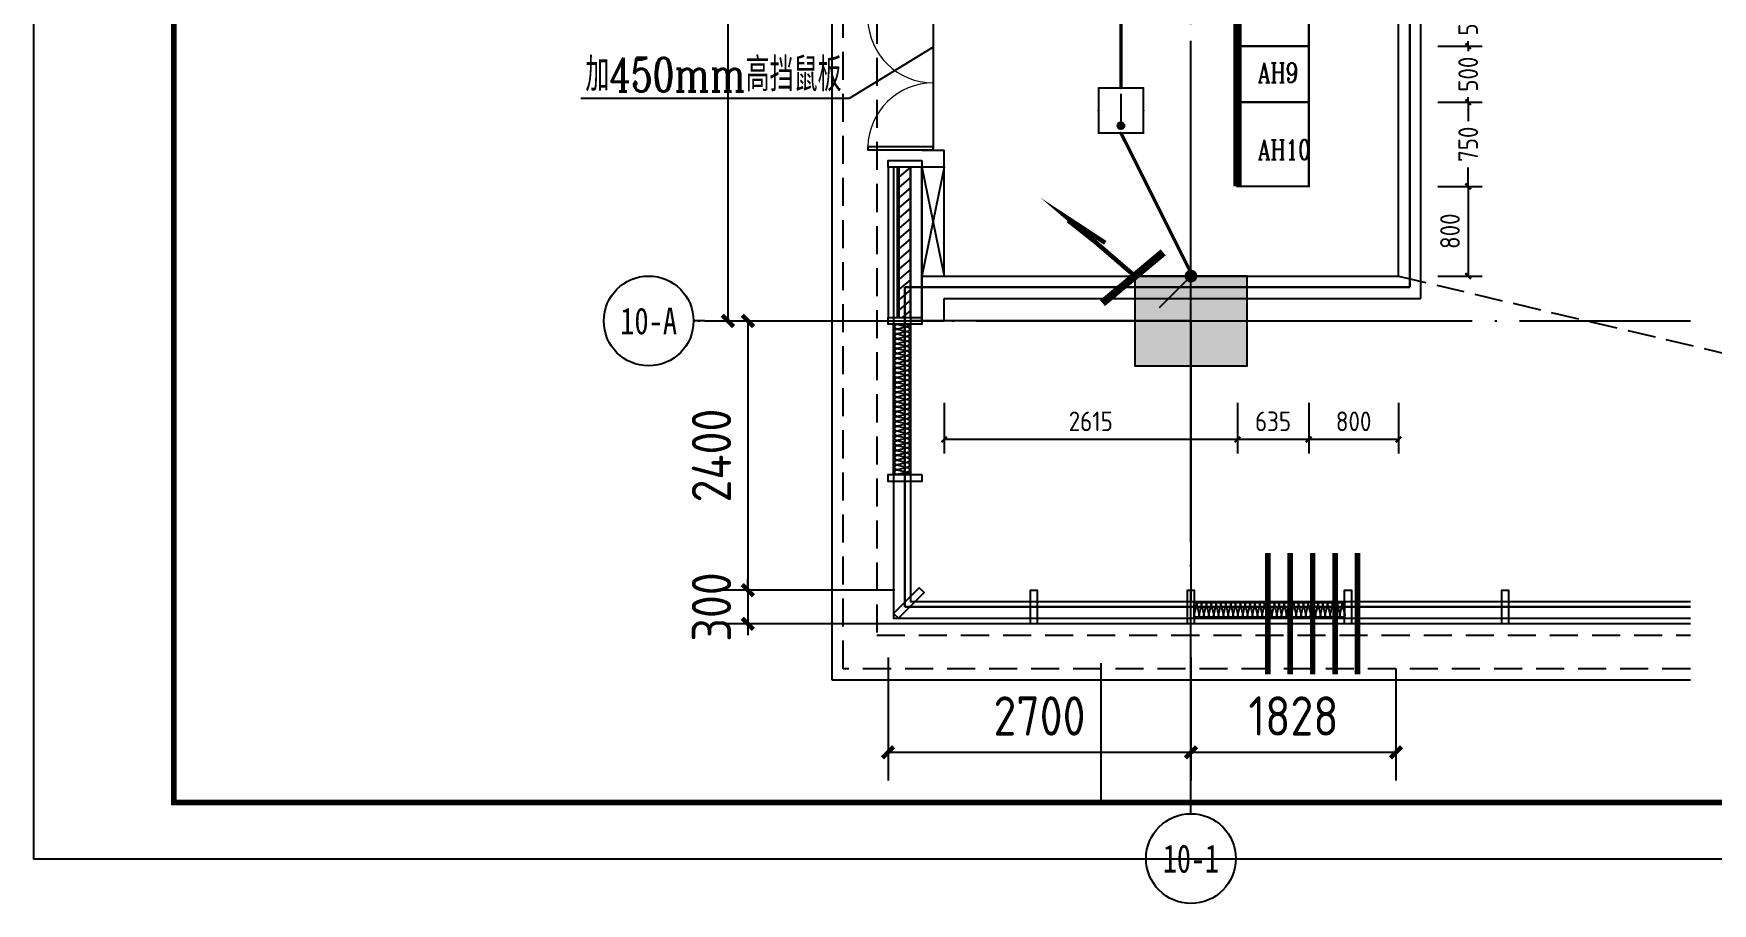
# Model space of a CAD drawing. Extents: x 115799 to 952918, y -190076 to 200966.
# Drawn here: x 886795 to 901759, y 112483 to 120238 of the extents above; entities that cross this region are included whole.
import ezdxf
from ezdxf.enums import TextEntityAlignment as Align

# ---------------------------------------------------------------- set-up
doc = ezdxf.new("R2010")
doc.units = 0
doc.header["$LTSCALE"] = 1000
doc.header["$MEASUREMENT"] = 0
for name, pattern in [('10#楼幕墙$0$109-34 轴网$0$L1$0$$AUDIT_BAD_LTYPE1', [0]), ('104-10 轴网$0$DOTE', [2.42, 2, -0.2, 0.02, -0.2]), ('109-34 轴网$0$L1$0$$AUDIT_BAD_LTYPE1', [0]), ('CACHE', [0.375, 0.25, -0.125]), ('DASH', [0.35, 0.25, -0.1]), ('DASHDOT', [1, 0.5, -0.25, 0, -0.25]), ('DOTE', [2.42, 2, -0.2, 0.02, -0.2])]:
    doc.linetypes.add(name, pattern=pattern)
for name, color, linetype in [('00-图签', 7, 'Continuous'), ('10#楼幕墙$0$A-C_玻璃幕墙', 140, 'Continuous'), ('10#楼幕墙$0$A-金属背板', 30, 'Continuous'), ('104-10 轴网$0$01-标注_轴线坐标', 132, 'Continuous'), ('104-10 轴网$0$02-TEXT_轴号', 7, 'Continuous'), ('104-10 轴网$0$A_AXIS-轴线', 36, '104-10 轴网$0$DOTE'), ('104-8910 结构$0$A_STR-砼柱', 51, 'Continuous'), ('A-O_屋面', 201, 'Continuous'), ('A-O_散水', 134, 'Continuous'), ('A-TECH_暖通', 162, 'Continuous'), ('A_STR-砌块墙', 121, 'Continuous'), ('AXIS_TEXT', 7, 'Continuous'), ('C', 4, 'DASHDOT'), ('CZX', 60, 'Continuous'), ('EQUIP-消防', 3, 'Continuous'), ('GDXT', 3, 'Continuous'), ('LGTDIM', 7, 'Continuous'), ('LWIRE', 4, 'Continuous'), ('PUB_HATCH', 8, 'Continuous'), ('WINDOW', 2, 'Continuous'), ('WIRE-消防', 1, 'TG_FS')]:
    doc.layers.add(name, color=color, linetype=linetype)
doc.layers.add('000套内', color=226, linetype='Continuous', lineweight=30, plot=False)
doc.layers.add('ddl0.25', color=6, linetype='Continuous', lineweight=25)
doc.styles.add('104-10 轴网$0$_TCH_AXIS', font='STXIHEI.TTF', dxfattribs={"width": 0.75})
doc.styles.add('COMPLEX', font='COMPLEX')
doc.styles.get("Standard").update_dxf_attribs({"font": 'gbenor.shx', "bigfont": 'gbcbig.shx'})
doc.styles.add('TG_LINETYPE', font='SIMPLEX', dxfattribs={"width": 0.8, "height": 3, "bigfont": 'HZTXT'})
doc.styles.add('长仿宋', font='complex.shx', dxfattribs={"width": 0.7, "bigfont": 'jd.shx'})
doc.linetypes.add('TG_FS', pattern='A,2,-0.6,["FS",TG_LINETYPE,S=0.1,R=0,X=-0.52,Y=-0.15],0', length=2.6)
doc.dimstyles.get("Standard").update_dxf_attribs({"dimscale": 100, "dimtxt": 3.5, "dimasz": 1, "dimexe": 2.5, "dimexo": 3, "dimgap": 1.5, "dimtad": 1, "dimdec": 0, "dimzin": 0, "dimdsep": 46, "dimtxsty": 'Standard', "dimblk": 'ARCHTICK', "dimcen": 0.09, "dimadec": 0, "dimazin": 0, "dimtfac": 1, "dimtdec": 0, "dimtix": 1, "dimtmove": 2, "dimatfit": 3, "dimfxl": 0, "dimtolj": 1, "dimtzin": 0, "dimarcsym": 0})

# ---------------------------------------------------------------- blocks, each defined once
blk = doc.blocks.new('_AXISO')
blk.add_circle((0, 0), 0.5)
at = {"layer": 'AXIS_TEXT', "style": 'COMPLEX', "width": 1.041667}
blk.add_attdef('A', text='', height=0.56, dxfattribs=at).set_placement((-0.25, -0.28), (0.25, -0.28), align=Align.FIT)
blk = doc.blocks.new('_FZH')
blk.add_lwpolyline([(-0.5, -0.5), (0.5, -0.5), (0.5, 0.5), (-0.5, 0.5)], close=True)
at = {"layer": 'PUB_HATCH'}
blk.add_solid([(-0.5, -0.5), (0.5, -0.5), (-0.5, 0.5), (0.5, 0.5)], dxfattribs=at)
blk = doc.blocks.new('10#楼幕墙$0$$LinePat$岩棉板')
at = {"color": 0}
for p, q in [((0, -17), (12, -67)), ((12, -67), (24, -17))]:
    blk.add_line(p, q, dxfattribs=at)
for centre, start, end in [((12, -17), 0, 180), ((0, -67), 270, 0), ((24, -67), 180, 270)]:
    blk.add_arc(centre, 12, start, end, dxfattribs=at)
at = {"layer": 'Defpoints'}
blk.add_point((0, 0.1), dxfattribs=at)
at = {"layer": 'Defpoints', "color": 0}
blk.add_point((24, -84), dxfattribs=at)
blk = doc.blocks.new('10#楼幕墙$0$ii')
blk.add_lwpolyline([(-1340, 0), (0, 0), (0, -150), (-1340, -150)], close=True)
at = {"color": 8, "xscale": -1.801075267316308, "yscale": 1.782568518697715, "zscale": 1.782568518697715}
for p in [(-1297, 0), (-1254, 0), (-1210, 0), (-1167, 0), (-1124, 0), (-1081, 0), (-1037, 0), (-994, 0), (-951, 0), (-908, 0), (-865, 0), (-821, 0), (-778, 0), (-735, 0), (-692, 0), (-648, 0), (-605, 0), (-562, 0), (-519, 0), (-475, 0), (-432, 0), (-389, 0), (-346, 0), (-303, 0), (-259, 0), (-216, 0), (-173, 0), (-130, 0), (-86, 0), (-43, 0), (0, 0)]:
    blk.add_blockref('10#楼幕墙$0$$LinePat$岩棉板', p, dxfattribs=at)
blk = doc.blocks.new('10#楼幕墙$0$$WINLIB2D$00000039')
at = {"color": 0}
for points in [[(-0.5, 0.5), (-0.5, -0.5)], [(0.5, 0.5), (-0.5, 0.5)], [(0.5, -0.5), (0.5, 0.5)], [(-0.5, 0.167), (0.5, 0.167)], [(-0.384, -0.167), (-0.448, 0.167)], [(-0.316, -0.167), (-0.38, 0.167)], [(-0.248, -0.167), (-0.312, 0.167)], [(-0.18, -0.167), (-0.244, 0.167)], [(-0.112, -0.167), (-0.176, 0.167)], [(-0.044, -0.167), (-0.108, 0.167)], [(0.024, -0.167), (-0.04, 0.167)], [(0.092, -0.167), (0.028, 0.167)], [(0.16, -0.167), (0.096, 0.167)], [(0.228, -0.167), (0.164, 0.167)], [(0.296, -0.167), (0.232, 0.167)], [(0.364, -0.167), (0.3, 0.167)], [(0.432, -0.167), (0.368, 0.167)], [(0.5, -0.167), (0.436, 0.167)], [(-0.452, -0.167), (-0.5, 0.084)], [(-0.5, -0.167), (0.5, -0.167)], [(0.5, -0.5), (-0.5, -0.5)]]:
    blk.add_lwpolyline(points, dxfattribs=at)
blk = doc.blocks.new('*U109')
at = {"layer": 'A-TECH_暖通', "linetype": '109-34 轴网$0$L1$0$$AUDIT_BAD_LTYPE1'}
for p, q in [((0, -200), (970, 0)), ((0, 0), (970, -200))]:
    blk.add_line(p, q, dxfattribs=at)
blk.add_lwpolyline([(0, -200), (970, -200), (970, 0), (0, 0)], close=True, dxfattribs=at)
blk = doc.blocks.new('_ArchTick')
at = {"color": 0, "linetype": 'ByBlock', "const_width": 0.4}
blk.add_lwpolyline([(-0.5, -0.5), (0.5, 0.5)], dxfattribs=at)
blk = doc.blocks.new('*D213')
at = {"color": 0, "lineweight": -2, "transparency": 16777216}
for p, q in [((894411, 114676), (894411, 113580)), ((897111, 114676), (897111, 113580)), ((894411, 113830), (897111, 113830))]:
    blk.add_line(p, q, dxfattribs=at)
at = {"layer": 'Defpoints', "color": 0, "transparency": 16777216}
for p in [(894411, 114976), (897111, 114976), (897111, 113830)]:
    blk.add_point(p, dxfattribs=at)
at = {"color": 0, "lineweight": -2, "transparency": 16777216, "xscale": 100, "yscale": 100, "zscale": 100, "rotation": 180}
blk.add_blockref('_ArchTick', (894411, 113830), dxfattribs=at)
at = {"color": 0, "lineweight": -2, "transparency": 16777216, "xscale": 100, "yscale": 100, "zscale": 100}
blk.add_blockref('_ArchTick', (897111, 113830), dxfattribs=at)
at = {"color": 0, "transparency": 16777216, "insert": (895761, 114154), "char_height": 350, "attachment_point": 5}
blk.add_mtext('\\A1;2700', dxfattribs=at)
blk = doc.blocks.new('*D214')
at = {"color": 0, "lineweight": -2, "transparency": 16777216}
for p, q in [((897111, 114676), (897111, 113580)), ((898938, 114576), (898938, 113580)), ((897111, 113830), (898938, 113830))]:
    blk.add_line(p, q, dxfattribs=at)
at = {"layer": 'Defpoints', "color": 0, "transparency": 16777216}
for p in [(897111, 114976), (898938, 114876), (898938, 113830)]:
    blk.add_point(p, dxfattribs=at)
at = {"color": 0, "lineweight": -2, "transparency": 16777216, "xscale": 100, "yscale": 100, "zscale": 100, "rotation": 180}
blk.add_blockref('_ArchTick', (897111, 113830), dxfattribs=at)
at = {"color": 0, "lineweight": -2, "transparency": 16777216, "xscale": 100, "yscale": 100, "zscale": 100}
blk.add_blockref('_ArchTick', (898938, 113830), dxfattribs=at)
at = {"color": 0, "transparency": 16777216, "insert": (898025, 114154), "char_height": 350, "attachment_point": 5}
blk.add_mtext('\\A1;1828', dxfattribs=at)
blk = doc.blocks.new('*D215')
at = {"color": 0, "lineweight": -2, "transparency": 16777216}
for p, q in [((892718, 126076), (892733, 126076)), ((892983, 126076), (892983, 117676)), ((892718, 117676), (892733, 117676))]:
    blk.add_line(p, q, dxfattribs=at)
at = {"layer": 'Defpoints', "color": 0, "transparency": 16777216}
for p in [(893018, 126076), (892983, 117676), (893018, 117676)]:
    blk.add_point(p, dxfattribs=at)
at = {"color": 0, "lineweight": -2, "transparency": 16777216, "xscale": 100, "yscale": 100, "zscale": 100}
for p, rotation in [((892983, 126076), 90), ((892983, 117676), 270)]:
    blk.add_blockref('_ArchTick', p, dxfattribs=dict(at, rotation=rotation))
at = {"color": 0, "transparency": 16777216, "insert": (892658, 121876), "char_height": 350, "attachment_point": 5, "rotation": 90}
blk.add_mtext('\\A1;8400', dxfattribs=at)
blk = doc.blocks.new('*D171')
at = {"color": 0, "lineweight": -2, "transparency": 16777216}
for p, q in [((892897, 117676), (892912, 117676)), ((893162, 117676), (893162, 115276)), ((892897, 115276), (892912, 115276))]:
    blk.add_line(p, q, dxfattribs=at)
at = {"layer": 'Defpoints', "color": 0, "transparency": 16777216}
for p in [(893197, 117676), (893162, 115276), (893197, 115276)]:
    blk.add_point(p, dxfattribs=at)
at = {"color": 0, "lineweight": -2, "transparency": 16777216, "xscale": 100, "yscale": 100, "zscale": 100}
for p, rotation in [((893162, 117676), 90), ((893162, 115276), 270)]:
    blk.add_blockref('_ArchTick', p, dxfattribs=dict(at, rotation=rotation))
at = {"color": 0, "transparency": 16777216, "insert": (892837, 116476), "char_height": 350, "attachment_point": 5, "rotation": 90}
blk.add_mtext('\\A1;2400', dxfattribs=at)
blk = doc.blocks.new('*D172')
at = {"color": 0, "lineweight": -2, "transparency": 16777216}
for p, q in [((894471, 115276), (892912, 115276)), ((893162, 115276), (893162, 115376)), ((893162, 115276), (893162, 114976)), ((894470, 114976), (892912, 114976)), ((893162, 114976), (893162, 114876))]:
    blk.add_line(p, q, dxfattribs=at)
at = {"layer": 'Defpoints', "color": 0, "transparency": 16777216}
for p in [(894771, 115276), (893162, 114976), (894770, 114976)]:
    blk.add_point(p, dxfattribs=at)
at = {"color": 0, "lineweight": -2, "transparency": 16777216, "xscale": 100, "yscale": 100, "zscale": 100}
for p, rotation in [((893162, 115276), 270), ((893162, 114976), 90)]:
    blk.add_blockref('_ArchTick', p, dxfattribs=dict(at, rotation=rotation))
at = {"color": 0, "transparency": 16777216, "insert": (892837, 115126), "char_height": 350, "attachment_point": 5, "rotation": 90}
blk.add_mtext('\\A1;300', dxfattribs=at)
blk = doc.blocks.new('$DorLib2D$00000002')
for p, q in [((-0.5, 0), (-0.5, 0.4875)), ((-0.475, 0.4875), (-0.5, 0.4875)), ((-0.475, 0), (-0.475, 0.4875)), ((0.475, 0), (0.475, 0.4875)), ((0.475, 0.4875), (0.5, 0.4875)), ((0.5, 0), (0.5, 0.4875)), ((-0.5, 0), (-0.475, 0)), ((0.5, 0), (0.475, 0))]:
    blk.add_line(p, q)
at = {"lineweight": 13}
for centre, start, end in [((-0.4875, 0), 0, 88.53072), ((0.4875, 0), 91.46928, 180)]:
    blk.add_arc(centre, 0.4875, start, end, dxfattribs=at)
blk = doc.blocks.new('*D184')
at = {"color": 0, "lineweight": -2, "transparency": 16777216}
for p, q in [((899311, 120626), (899707, 120626)), ((899582, 120626), (899582, 120582)), ((899582, 120126), (899582, 120170)), ((899311, 120126), (899707, 120126))]:
    blk.add_line(p, q, dxfattribs=at)
at = {"layer": 'Defpoints', "color": 0, "transparency": 16777216}
for p in [(899161, 120626), (899161, 120126), (899582, 120126)]:
    blk.add_point(p, dxfattribs=at)
at = {"color": 0, "lineweight": -2, "transparency": 16777216, "xscale": 50, "yscale": 50, "zscale": 50}
for p, rotation in [((899582, 120626), 90), ((899582, 120126), 270)]:
    blk.add_blockref('_ArchTick', p, dxfattribs=dict(at, rotation=rotation))
at = {"color": 0, "transparency": 16777216, "insert": (899582, 120376), "char_height": 175, "attachment_point": 5, "rotation": 90}
blk.add_mtext('\\A1;500', dxfattribs=at)
blk = doc.blocks.new('*D185')
at = {"color": 0, "lineweight": -2, "transparency": 16777216}
for p, q in [((899311, 120126), (899707, 120126)), ((899582, 120126), (899582, 120082)), ((899311, 119626), (899707, 119626)), ((899582, 119626), (899582, 119670))]:
    blk.add_line(p, q, dxfattribs=at)
at = {"layer": 'Defpoints', "color": 0, "transparency": 16777216}
for p in [(899161, 120126), (899161, 119626), (899582, 119626)]:
    blk.add_point(p, dxfattribs=at)
at = {"color": 0, "lineweight": -2, "transparency": 16777216, "xscale": 50, "yscale": 50, "zscale": 50}
for p, rotation in [((899582, 120126), 90), ((899582, 119626), 270)]:
    blk.add_blockref('_ArchTick', p, dxfattribs=dict(at, rotation=rotation))
at = {"color": 0, "transparency": 16777216, "insert": (899582, 119876), "char_height": 175, "attachment_point": 5, "rotation": 90}
blk.add_mtext('\\A1;500', dxfattribs=at)
blk = doc.blocks.new('*D186')
at = {"color": 0, "lineweight": -2, "transparency": 16777216}
for p, q in [((899311, 119626), (899707, 119626)), ((899582, 119626), (899582, 119457)), ((899582, 118876), (899582, 119045)), ((899311, 118876), (899707, 118876))]:
    blk.add_line(p, q, dxfattribs=at)
at = {"layer": 'Defpoints', "color": 0, "transparency": 16777216}
for p in [(899161, 119626), (899161, 118876), (899582, 118876)]:
    blk.add_point(p, dxfattribs=at)
at = {"color": 0, "lineweight": -2, "transparency": 16777216, "xscale": 50, "yscale": 50, "zscale": 50}
for p, rotation in [((899582, 119626), 90), ((899582, 118876), 270)]:
    blk.add_blockref('_ArchTick', p, dxfattribs=dict(at, rotation=rotation))
at = {"color": 0, "transparency": 16777216, "insert": (899582, 119251), "char_height": 175, "attachment_point": 5, "rotation": 90}
blk.add_mtext('\\A1;750', dxfattribs=at)
blk = doc.blocks.new('*D187')
at = {"color": 0, "lineweight": -2, "transparency": 16777216}
for p, q in [((899311, 118876), (899707, 118876)), ((899582, 118876), (899582, 118076)), ((899311, 118076), (899707, 118076))]:
    blk.add_line(p, q, dxfattribs=at)
at = {"layer": 'Defpoints', "color": 0, "transparency": 16777216}
for p in [(899161, 118876), (899161, 118076), (899582, 118076)]:
    blk.add_point(p, dxfattribs=at)
at = {"color": 0, "lineweight": -2, "transparency": 16777216, "xscale": 50, "yscale": 50, "zscale": 50}
for p, rotation in [((899582, 118876), 90), ((899582, 118076), 270)]:
    blk.add_blockref('_ArchTick', p, dxfattribs=dict(at, rotation=rotation))
at = {"color": 0, "transparency": 16777216, "insert": (899420, 118476), "char_height": 175, "attachment_point": 5, "rotation": 90}
blk.add_mtext('\\A1;800', dxfattribs=at)
blk = doc.blocks.new('*D188')
at = {"color": 0, "lineweight": -2, "transparency": 16777216}
for p, q in [((898161, 116946), (898161, 116494)), ((898961, 116946), (898961, 116494)), ((898961, 116619), (898161, 116619))]:
    blk.add_line(p, q, dxfattribs=at)
at = {"layer": 'Defpoints', "color": 0, "transparency": 16777216}
for p in [(898161, 117096), (898961, 117096), (898161, 116619)]:
    blk.add_point(p, dxfattribs=at)
at = {"color": 0, "lineweight": -2, "transparency": 16777216, "xscale": 50, "yscale": 50, "zscale": 50, "rotation": 180}
blk.add_blockref('_ArchTick', (898161, 116619), dxfattribs=at)
at = {"color": 0, "lineweight": -2, "transparency": 16777216, "xscale": 50, "yscale": 50, "zscale": 50}
blk.add_blockref('_ArchTick', (898961, 116619), dxfattribs=at)
at = {"color": 0, "transparency": 16777216, "insert": (898561, 116781), "char_height": 175, "attachment_point": 5}
blk.add_mtext('\\A1;800', dxfattribs=at)
blk = doc.blocks.new('*D189')
at = {"color": 0, "lineweight": -2, "transparency": 16777216}
for p, q in [((897526, 116946), (897526, 116494)), ((898161, 116946), (898161, 116494)), ((898161, 116619), (897526, 116619))]:
    blk.add_line(p, q, dxfattribs=at)
at = {"layer": 'Defpoints', "color": 0, "transparency": 16777216}
for p in [(897526, 117096), (898161, 117096), (897526, 116619)]:
    blk.add_point(p, dxfattribs=at)
at = {"color": 0, "lineweight": -2, "transparency": 16777216, "xscale": 50, "yscale": 50, "zscale": 50, "rotation": 180}
blk.add_blockref('_ArchTick', (897526, 116619), dxfattribs=at)
at = {"color": 0, "lineweight": -2, "transparency": 16777216, "xscale": 50, "yscale": 50, "zscale": 50}
blk.add_blockref('_ArchTick', (898161, 116619), dxfattribs=at)
at = {"color": 0, "transparency": 16777216, "insert": (897843, 116781), "char_height": 175, "attachment_point": 5}
blk.add_mtext('\\A1;635', dxfattribs=at)
blk = doc.blocks.new('*D190')
at = {"color": 0, "lineweight": -2, "transparency": 16777216}
for p, q in [((894911, 116946), (894911, 116494)), ((897526, 116946), (897526, 116494)), ((897526, 116619), (894911, 116619))]:
    blk.add_line(p, q, dxfattribs=at)
at = {"layer": 'Defpoints', "color": 0, "transparency": 16777216}
for p in [(894911, 117096), (897526, 117096), (894911, 116619)]:
    blk.add_point(p, dxfattribs=at)
at = {"color": 0, "lineweight": -2, "transparency": 16777216, "xscale": 50, "yscale": 50, "zscale": 50, "rotation": 180}
blk.add_blockref('_ArchTick', (894911, 116619), dxfattribs=at)
at = {"color": 0, "lineweight": -2, "transparency": 16777216, "xscale": 50, "yscale": 50, "zscale": 50}
blk.add_blockref('_ArchTick', (897526, 116619), dxfattribs=at)
at = {"color": 0, "transparency": 16777216, "insert": (896218, 116781), "char_height": 175, "attachment_point": 5}
blk.add_mtext('\\A1;2615', dxfattribs=at)
blk = doc.blocks.new('$Equip$00002648')
for p, q in [((-0.5, 0.5), (-0.5, -0.5)), ((0.5, 0.5), (-0.5, 0.5)), ((0, 0.375), (0, -0.412)), ((0.5, -0.5), (0.5, 0.5)), ((-0.5, -0.5), (0.5, -0.5))]:
    blk.add_line(p, q)
at = {"const_width": 0.04}
blk.add_lwpolyline([(-0.5, 0.5), (0.5, 0.5), (0.5, -0.5), (-0.5, -0.5), (-0.5, 0.5), (0.5, 0.5)], dxfattribs=at)
blk.add_circle((0, -0.338), 0.075)
for p in [(0, 0.5), (-0.5, 0), (0.5, 0), (0, -0.5)]:
    blk.add_point(p)
for points in [[(-0.065, -0.3), (0.065, -0.3), (-0.075, -0.338), (0.075, -0.338)], [(-0.065, -0.375), (0.065, -0.375), (-0.075, -0.338), (0.075, -0.338)], [(-0.038, -0.273), (0.037, -0.273), (-0.065, -0.3), (0.065, -0.3)], [(0, -0.263), (0, -0.263), (-0.038, -0.273), (0.037, -0.273)], [(-0.038, -0.402), (0.037, -0.402), (-0.065, -0.375), (0.065, -0.375)], [(0, -0.412), (0, -0.412), (-0.038, -0.402), (0.037, -0.402)]]:
    blk.add_solid(points)
at = {"color": 7, "flags": 1}
for tag, height, p in [('A', 0.00002, (0, 0)), ('B', 0.4, (0.762, -0.208))]:
    blk.add_attdef(tag, text='', height=height, dxfattribs=at).set_placement(p, align=Align.MIDDLE_CENTER)
blk = doc.blocks.new('$TelecSys$00000080')
for p, q in [((-0.7, -0.7), (0, 0)), ((0.104, 0.104), (0.104, 0.104)), ((-0.104, -0.104), (-0.104, -0.104))]:
    blk.add_line(p, q)
at = {"const_width": 0.142}
blk.add_lwpolyline([(0.071, 0, 1), (-0.071, 0, 1)], format="xyb", close=True, dxfattribs=at)
blk.add_solid([(-0.63, -0.77), (-0.77, -0.63), (-1.15, -1.15)])
at = {"width": 0.8, "flags": 9}
blk.add_attdef('A', (0, 0), '', height=0.00002, rotation=180, dxfattribs=at)
blk = doc.blocks.new('A$C202D1A0E')
at = {"layer": 'LGTDIM', "color": 1, "linetype": 'Continuous'}
blk.add_line((9.23, 6.58), (5.73, 4.92), dxfattribs=at)
at = {"layer": 'LGTDIM', "color": 1, "linetype": 'Continuous', "const_width": 0.4}
blk.add_lwpolyline([(2.26, 3.21), (9.27, 6.88), (5.51, 5.5)], dxfattribs=at)
at = {"layer": 'WINDOW', "const_width": 0.7}
blk.add_lwpolyline([(0.28, 5.84), (4.53, 0.21)], dxfattribs=at)

msp = doc.modelspace()

# ---------------------------------------------------------------- linework, layer by layer
for p, q in [((894814.6, 120115.4), (894064, 119659)), ((894064, 119659), (891671.9, 119659))]:
    msp.add_line(p, q)
at = {"linetype": 'DASH'}
msp.add_line((898961, 118075.9), (909568.5, 115559.2), dxfattribs=at)
at = {"linetype": '109-34 轴网$0$L1$0$$AUDIT_BAD_LTYPE1', "const_width": 20}
msp.add_lwpolyline([(894814.6, 119213), (894814.6, 120383)], dxfattribs=at)
at = {"color": 8, "linetype": '10#楼幕墙$0$109-34 轴网$0$L1$0$$AUDIT_BAD_LTYPE1'}
for points in [[(897111, 117675.9), (897111, 120174.7)], [(897111, 117675.9), (899609.7, 117675.9)]]:
    msp.add_lwpolyline(points, dxfattribs=at)
at = {"linetype": '10#楼幕墙$0$109-34 轴网$0$L1$0$$AUDIT_BAD_LTYPE1'}
for points in [[(897111, 117675.9), (894612.3, 117675.9)], [(897111, 117675.9), (897111, 115177.2)]]:
    msp.add_lwpolyline(points, dxfattribs=at)
at = {"layer": '00-图签'}
msp.add_lwpolyline([(939344.5, 112881.8), (939344.5, 142581.8), (886794.5, 142581.8), (886794.5, 112881.8)], close=True, dxfattribs=at)
at = {"layer": '00-图签', "const_width": 50}
msp.add_lwpolyline([(938844.5, 113381.8), (938844.5, 142081.8), (888044.5, 142081.8), (888044.5, 113381.8)], close=True, dxfattribs=at)
at = {"layer": '000套内'}
for p, q in [((899061, 117976), (899061, 126175.9)), ((894561, 117975.9), (899061, 117976)), ((894561, 115125.9), (894561, 117975.9)), ((901562.5, 115125.9), (894561, 115125.9))]:
    msp.add_line(p, q, dxfattribs=at)
at = {"layer": '10#楼幕墙$0$A-C_玻璃幕墙'}
for points in [[(894711, 119105.9), (894711, 119045.9), (894411, 119045.9), (894411, 119105.9)], [(894711, 117705.9), (894711, 117645.9), (894411, 117645.9), (894411, 117705.9)], [(894711, 116305.9), (894711, 116245.9), (894411, 116245.9), (894411, 116305.9)], [(894461, 115068.4), (894503.4, 115025.9), (894732.2, 115254.7), (894689.8, 115297.2)], [(895741, 114975.9), (895681, 114975.9), (895681, 115275.9), (895741, 115275.9)], [(897141, 114975.9), (897081, 114975.9), (897081, 115275.9), (897141, 115275.9)], [(898541, 114975.9), (898481, 114975.9), (898481, 115275.9), (898541, 115275.9)], [(899941, 114975.9), (899881, 114975.9), (899881, 115275.9), (899941, 115275.9)]]:
    msp.add_lwpolyline(points, close=True, dxfattribs=at)
for points in [[(894461, 119045.9), (894461, 115025.9), (901562.5, 115025.9)], [(894611, 119045.9), (894611, 115175.9), (901562.5, 115175.9)]]:
    msp.add_lwpolyline(points, dxfattribs=at)
at = {"layer": '10#楼幕墙$0$A-金属背板'}
msp.add_lwpolyline([(894491, 119045.9), (894491, 117705.9), (894511, 117705.9), (894511, 119045.9)], close=True, dxfattribs=at)
at = {"layer": '104-10 轴网$0$01-标注_轴线坐标'}
msp.add_line((892779, 117675.9), (892677.2, 117675.9), dxfattribs=at)
at = {"layer": '104-10 轴网$0$A_AXIS-轴线', "color": 8, "linetype": '104-10 轴网$0$DOTE'}
for p, q in [((897111, 113282.9), (897111, 127187.4)), ((892779, 117675.9), (901562.5, 117675.9))]:
    msp.add_line(p, q, dxfattribs=at)
at = {"layer": 'A-O_屋面', "linetype": 'DASH', "ltscale": 5}
msp.add_lwpolyline([(901562.5, 113374), (896311, 113374), (896311, 114975.9)], dxfattribs=at)
at = {"layer": 'A-O_散水'}
for p, q in [((893911, 126772), (893911, 114475.9)), ((901562.5, 114975.9), (894411, 114975.9)), ((893911, 114475.9), (901562.5, 114475.9))]:
    msp.add_line(p, q, dxfattribs=at)
at = {"layer": 'A-O_散水', "linetype": 'CACHE'}
for p, q in [((894011, 114575.9), (894011, 126772)), ((894311, 126772), (894311, 114875.9)), ((894311, 114875.9), (901562.5, 114875.9)), ((901562.5, 114575.9), (894011, 114575.9))]:
    msp.add_line(p, q, dxfattribs=at)
at = {"layer": 'A_STR-砌块墙'}
for p, q in [((899161, 117875.9), (899161, 126275.9)), ((898961, 118075.9), (898961, 126075.9)), ((894714.6, 119198), (894911, 119198)), ((894911, 118075.9), (894911, 119198)), ((894711, 117975.9), (894711, 119045.9)), ((894911, 118075.9), (898961, 118075.9)), ((894711, 117675.9), (894711, 117975.9)), ((894911, 117675.9), (894911, 117875.9)), ((894911, 117875.9), (899161, 117875.9)), ((894711, 117675.9), (894911, 117675.9))]:
    msp.add_line(p, q, dxfattribs=at)
at = {"layer": 'C', "linetype": 'DOTE', "lineweight": -2, "ltscale": 0.2, "const_width": 50}
for points in [[(897796.1, 115608.6), (897796.1, 114526.8)], [(897996.1, 115608.6), (897996.1, 114526.8)], [(898196.1, 115608.6), (898196.1, 114526.8)], [(898396.1, 115608.6), (898396.1, 114526.8)], [(898596.1, 115608.6), (898596.1, 114526.8)]]:
    msp.add_lwpolyline(points, dxfattribs=at)
at = {"layer": 'CZX', "color": 8, "const_width": 75}
msp.add_lwpolyline([(897526, 118875.9), (897526, 125575.9)], dxfattribs=at)
at = {"layer": 'ddl0.25', "color": 8, "lineweight": 18, "ltscale": 2, "const_width": 20}
for points in [[(898161, 120625.9), (898161, 120125.9), (897526, 120125.9), (897526, 120625.9)], [(898161, 120125.9), (898161, 119625.9), (897526, 119625.9), (897526, 120125.9)], [(898161, 119625.9), (898161, 118875.9), (897526, 118875.9), (897526, 119625.9)]]:
    msp.add_lwpolyline(points, close=True, dxfattribs=at)
at = {"layer": 'WIRE-消防', "linetype": 'Continuous', "const_width": 30}
for points in [[(896487, 121635.4), (896487, 119751.9)], [(896487, 119351.9), (897111, 118104.4)]]:
    msp.add_lwpolyline(points, dxfattribs=at)

# ---------------------------------------------------------------- block references
at = {"ltscale": 1000, "xscale": -99.99999999892424, "yscale": 99.99999999976717, "zscale": 100, "rotation": 346.898641948029}
msp.add_blockref('A$C202D1A0E', (896758.7, 117712.1), dxfattribs=at)
at = {"layer": '10#楼幕墙$0$A-C_玻璃幕墙'}
for p, rotation in [((894461, 117645.9), 90), ((897141, 115025.9), 180)]:
    msp.add_blockref('10#楼幕墙$0$ii', p, dxfattribs=dict(at, rotation=rotation))
at = {"layer": '104-10 轴网$0$01-标注_轴线坐标'}
ref = msp.add_blockref('_AXISO', (892277.2, 117675.9), dxfattribs=dict(at, xscale=800, yscale=800, zscale=800))
ref.add_attrib('A', '10-A', dxfattribs={"layer": '104-10 轴网$0$02-TEXT_轴号', "height": 237.33, "style": '104-10 轴网$0$_TCH_AXIS', "width": 0.732353}).set_placement((892023.6, 117557.3), (892530.8, 117557.3), align=Align.FIT)
ref = msp.add_blockref('_AXISO', (897111, 112882.9), dxfattribs=dict(at, xscale=800, yscale=800, zscale=800))
ref.add_attrib('A', '10-1', dxfattribs={"layer": '104-10 轴网$0$02-TEXT_轴号', "height": 252.11, "style": '104-10 轴网$0$_TCH_AXIS', "width": 0.743037}).set_placement((896861, 112756.9), (897361, 112756.9), align=Align.FIT)
at = {"layer": '104-8910 结构$0$A_STR-砼柱', "xscale": 1000, "yscale": 800.0000000001746, "zscale": 800.0000000001746, "rotation": 179.9999999999967}
msp.add_blockref('_FZH', (897111, 117675.9), dxfattribs=at)
at = {"layer": 'A-TECH_暖通', "linetype": '109-34 轴网$0$L1$0$$AUDIT_BAD_LTYPE1', "rotation": 270}
msp.add_blockref('*U109', (894911, 119045.9), dxfattribs=at)
at = {"layer": 'Defpoints', "color": 2, "linetype": '10#楼幕墙$0$109-34 轴网$0$L1$0$$AUDIT_BAD_LTYPE1', "xscale": 1340, "yscale": 300, "zscale": -1340, "rotation": 90}
msp.add_blockref('10#楼幕墙$0$$WINLIB2D$00000039', (894561, 118375.9), dxfattribs=at)
at = {"layer": 'EQUIP-消防', "xscale": 400, "yscale": 400, "zscale": 400}
msp.add_blockref('$Equip$00002648', (896487, 119551.9), dxfattribs=at)
at = {"layer": 'LWIRE', "xscale": 400, "yscale": 400, "zscale": 400}
msp.add_blockref('$TelecSys$00000080', (897111, 118075.9), dxfattribs=at)
at = {"layer": 'WINDOW', "color": 3, "xscale": 1200, "yscale": 1200, "zscale": 1200, "rotation": 90}
msp.add_blockref('$DorLib2D$00000002', (894814.6, 119798), dxfattribs=at)

# ---------------------------------------------------------------- texts
at = {"layer": 'GDXT', "color": 3, "linetype": 'Continuous', "style": '长仿宋', "width": 0.75}
msp.add_text('加450mm高挡鼠板', height=300, dxfattribs=at).set_placement((891713.3, 119722.3))
at = {"layer": 'GDXT', "color": 8, "linetype": 'Continuous', "style": '长仿宋', "width": 0.75}
for s, p in [('AH9', (897706.3, 119801.4, 0)), ('AH10', (897706.3, 119115.4, 0))]:
    msp.add_text(s, height=175, dxfattribs=at).set_placement(p)

# ---------------------------------------------------------------- dimensions: what is measured, and where the dimension line sits
for base, p1, p2, picture, middle in [((892982.9, 117675.9), (893018.4, 126075.9), (893018.4, 117675.9), '*D215', (892657.9, 121875.9)), ((893161.8, 115275.9), (893197.5, 117675.9), (893197.5, 115275.9), '*D171', (892836.8, 116475.9)), ((893161.8, 114975.9), (894771.5, 115275.9), (894770.1, 114975.9), '*D172', (892836.8, 115125.9))]:
    dim = msp.add_linear_dim(base=base, p1=p1, p2=p2, angle=90, dimstyle='Standard')
    dim.commit()
    dim.dimension.update_dxf_attribs({"geometry": picture, "text_midpoint": middle})
for base, p1, p2, picture, middle in [((899581.8, 120125.9), (899161, 120625.9), (899161, 120125.9), '*D184', (899581.8, 120375.9)), ((899581.8, 119625.9), (899161, 120125.9), (899161, 119625.9), '*D185', (899581.8, 119875.9)), ((899581.8, 118875.9), (899161, 119625.9), (899161, 118875.9), '*D186', (899581.8, 119250.9))]:
    dim = msp.add_linear_dim(base=base, p1=p1, p2=p2, angle=90, dimstyle='Standard', override={"dimscale": 50})
    dim.commit()
    dim.dimension.update_dxf_attribs({"geometry": picture, "text_midpoint": middle, "dimtype": 160})
dim = msp.add_linear_dim(base=(899582, 118075.9), p1=(899161, 118875.9), p2=(899161, 118075.9), angle=90, dimstyle='Standard', override={"dimscale": 50})
dim.commit()
dim.dimension.update_dxf_attribs({"geometry": '*D187', "text_midpoint": (899419.5, 118475.9)})
for base, p1, p2, picture, middle in [((894911, 116618.6), (897526, 117095.6), (894911, 117095.6), '*D190', (896218.5, 116781.1)), ((897526, 116618.6), (898161, 117095.6), (897526, 117095.6), '*D189', (897843.5, 116781.1)), ((898161, 116618.7), (898961, 117095.6), (898161, 117095.6), '*D188', (898561, 116781.2))]:
    dim = msp.add_linear_dim(base=base, p1=p1, p2=p2, dimstyle='Standard', override={"dimscale": 50})
    dim.commit()
    dim.dimension.update_dxf_attribs({"geometry": picture, "text_midpoint": middle})
for base, p1, p2, picture, middle in [((897111, 113829.5), (894411, 114975.9), (897111, 114975.9), '*D213', (895761, 114154.5)), ((898938.5, 113829.5), (897111, 114975.9434773), (898938.5, 114875.9434773), '*D214', (898024.75, 114154.5))]:
    dim = msp.add_linear_dim(base=base, p1=p1, p2=p2, dimstyle='Standard')
    dim.commit()
    dim.dimension.update_dxf_attribs({"geometry": picture, "text_midpoint": middle})

doc.saveas('drawing.dxf')
